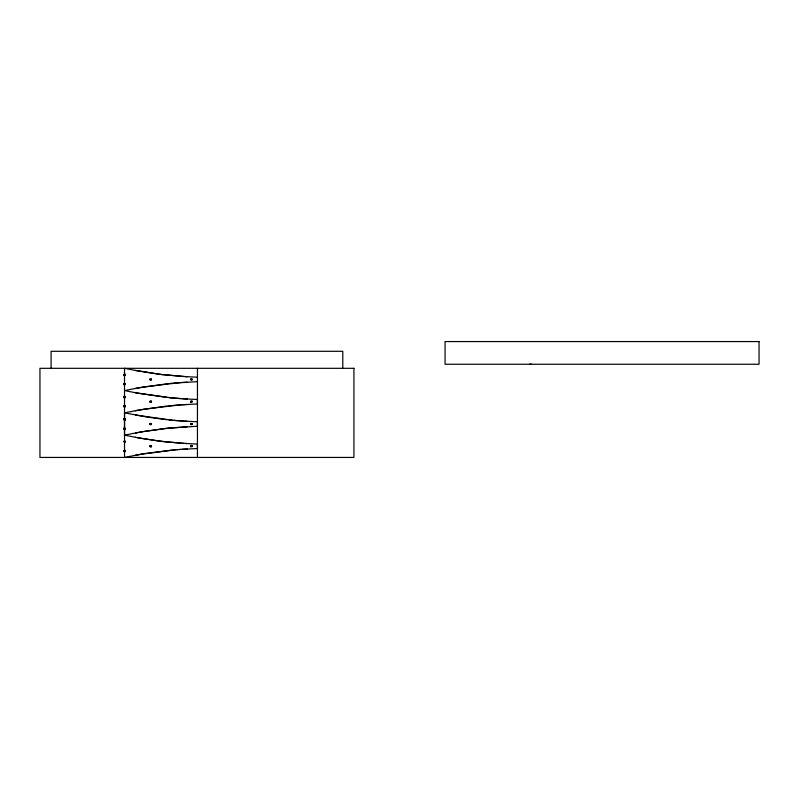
<?xml version="1.0" encoding="UTF-8"?>
<svg xmlns="http://www.w3.org/2000/svg" width="799" height="799" viewBox="0 0 799 799"><rect width="100%" height="100%" fill="white"/><g stroke="black" fill="none" stroke-linecap="round" stroke-linejoin="round"><path stroke-width="1.2" d="M135.93 437.383L124.524 435.155L124.524 412.873M125.323 397.403L125.263 397.522M125.373 441.987L125.303 442.107M125.293 375.19L125.263 375.24M125.293 419.755L125.263 419.805M123.915 374.341C124.624 373.183 126.492 375.65 124.624 373.992M191.99 379.915C192.819 378.946 190.831 380.863 190.791 379.915M190.821 401.078C190.821 400.169 192.958 402.007 192.05 401.168M191.99 424.479C192.819 423.49 190.861 425.438 190.791 424.479M151.321 379.915C152.05 378.826 150.482 380.993 150.152 379.944M151.321 424.479C152.07 423.38 150.462 425.557 150.152 424.509M190.881 445.632C191.021 444.683 193.028 446.611 192.06 445.662M190.821 423.36L192.199 423.85L191.99 423.39M190.821 378.796L192.199 379.285L191.99 378.826M191.99 402.197L192.199 401.727L190.821 402.227M151.291 402.227L151.53 401.617L150.212 402.277M150.122 378.816L151.53 379.295L151.321 378.826M150.122 401.098C150.532 400.049 152.12 402.077 151.371 401.158M150.122 423.38L151.53 423.86L151.321 423.39M151.291 446.831C152.259 445.472 150.562 447.839 150.222 446.781M192.04 446.761L192.269 446.202L190.911 446.801M150.222 445.622L151.59 446.092L151.351 445.622M124.424 383.3L125.393 384.129L124.624 383.28M124.424 396.284L125.343 396.813M124.424 405.582L125.393 406.371L124.624 405.562M124.424 418.566L125.393 419.365L124.624 418.556M124.424 427.864L125.393 428.693L124.624 427.845M529.647 364.254L531.095 363.964M135.93 388.354L124.584 390.571L135.93 392.818M137.548 410.326L124.584 412.853L147.336 417.118L167.011 419.735M124.524 435.155L135.93 432.918M135.93 455.2L124.524 457.437L124.514 368.309L135.93 370.536M135.391 388.464L137.548 388.044M135.391 410.746L143.58 409.238M135.391 433.028L137.548 432.609M135.391 455.31L141.922 454.092M136.469 388.254L143.58 386.956M136.469 432.818L143.58 431.52M136.469 455.1L143.58 453.802M138.097 387.944L168.879 383.53M138.097 410.227L167.231 405.982M138.097 432.509L141.922 431.81M142.482 431.71L168.879 428.094L197.443 426.237L197.443 421.782L185.078 421.173M142.482 453.992L175.49 449.787M144.14 386.866L180.854 382.541M144.14 409.148L180.854 404.823M144.14 431.43L165.343 428.464L187.196 426.736M144.14 453.712L172.454 450.047M168.689 405.832L172.454 405.483M170.367 383.39L172.454 383.2M173.503 383.101L197.443 381.672M173.503 405.383L177.698 405.043M173.503 449.947L180.854 449.388M176.649 449.687L177.698 449.607M124.624 384.898L125.393 384.089L124.464 384.898M124.624 407.18L125.393 406.371L124.524 407.18M124.624 429.463L125.393 428.654L124.464 429.463M124.624 375.61L125.123 375.4L124.464 375.6M124.624 397.892L125.193 397.612L124.464 397.882M178.816 404.963L197.443 403.954L197.443 399.5L181.912 398.701M124.624 420.174L125.123 419.964L124.464 420.164M178.816 449.527L197.443 448.519L197.443 444.064L185.078 443.455M181.912 382.471L187.196 382.172M181.912 404.753L187.196 404.454M181.912 449.318L187.196 449.018M124.584 396.274L125.283 396.684M185.078 376.609L197.443 377.218M187.196 376.719L162.017 374.611L136.469 370.636M187.196 399.001L173.503 398.072M187.196 421.283L173.503 420.354M187.196 443.565L165.343 441.837L142.482 438.591M184.02 376.549L159.061 374.242L135.391 370.426M184.02 421.113L181.912 420.983M184.02 443.395L181.912 443.265M180.854 398.631L168.879 397.642M180.854 420.913L168.879 419.924M180.854 443.195L159.061 441.088L136.469 437.482M172.454 397.982L138.097 393.228M172.454 420.264L135.391 414.991M167.011 397.453L136.469 392.918M141.922 438.491L138.097 437.792M137.548 393.128L135.391 392.709M137.548 437.692L135.391 437.273M342.781 368.309L342.781 351.29L51.086 351.29L51.086 368.309M197.453 368.309L197.443 457.437M123.775 374.781L124.354 375.58L123.775 374.721M123.775 384.069C124.205 386.366 124.045 381.852 123.775 383.979M123.775 406.351C123.865 408.339 124.274 403.944 123.775 406.311M123.775 397.063C124.334 399.4 123.915 394.826 123.775 396.963M123.775 419.345C124.364 421.722 123.895 417.008 123.775 419.295M123.775 428.634C124.195 430.941 124.055 426.406 123.775 428.544M123.835 450.906L124.604 451.735L125.453 450.976L124.904 451.695L124.025 451.455L124.684 450.117L125.453 450.826L124.644 450.117L123.835 450.886M123.835 441.607C125.163 443.026 124.894 442.566 123.925 441.268C125.793 440.688 125.723 441.368 123.845 441.517M149.912 379.335L150.062 379.845L149.922 379.215M149.912 401.617L150.072 402.137L149.912 401.567M149.912 423.899L150.062 424.409L149.922 423.81M149.972 446.162C150.052 447.61 150.132 444.713 149.972 446.162M190.581 379.335L190.601 379.215M190.581 401.617L190.741 402.137L190.591 401.567M190.581 423.899L190.591 423.81M190.651 446.162L190.781 446.651L190.651 446.162M759.05 341.563L445.073 341.563L445.073 364.254L759.05 364.254L759.05 341.563M353.927 368.309L39.95 368.309L39.95 457.437L353.927 457.437L353.927 368.309"/></g></svg>
